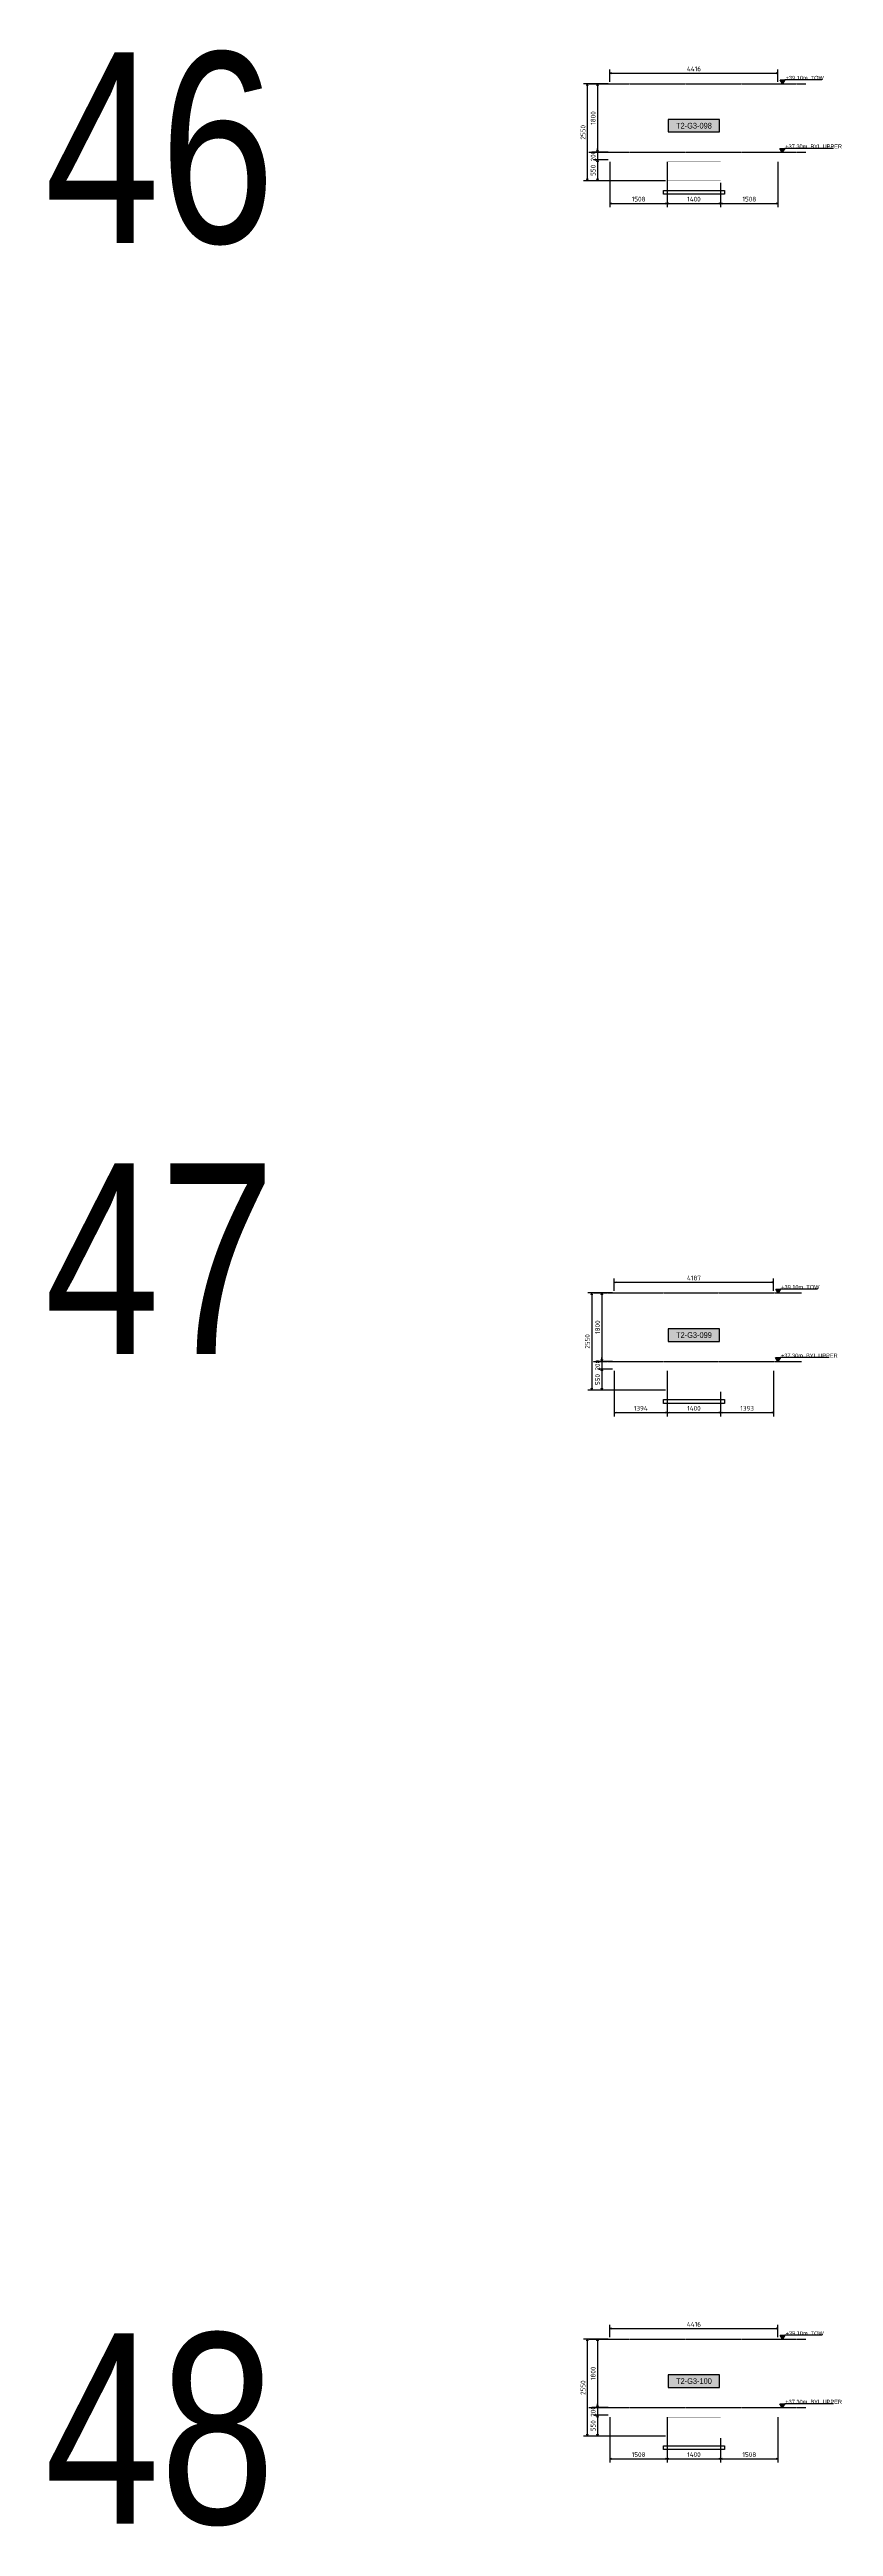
# Model space of a CAD drawing. Header units: centimetres. Extents: x -6122352 to 7132207, y -1694241 to 1947892.
# Drawn here: x 3706551 to 3727148, y 418141 to 483162 of the extents above; entities that cross this region are included whole.
import ezdxf
from ezdxf.enums import TextEntityAlignment as Align

# ---------------------------------------------------------------- set-up
doc = ezdxf.new("R2010")
doc.units = ezdxf.units.CM
doc.header["$MEASUREMENT"] = 0
doc.header["$PDMODE"] = 66
doc.header["$PDSIZE"] = 100
doc.linetypes.add('DASHED2', pattern=[0.375, 0.25, -0.125])
doc.linetypes.add('HIDDEN', pattern=[0.375, 0.25, -0.125])
for name, color, linetype in [('00-MI-DIM', 7, 'Continuous'), ('@MI-TYPE-02', 6, 'Continuous'), ('JML-Dimension', 1, 'Continuous'), ('PANEL-TAGS', 7, 'Continuous'), ('SECTION', 130, 'Continuous')]:
    doc.layers.add(name, color=color, linetype=linetype)
doc.styles.add('Arial Narrow', font='ARIALN.TTF', dxfattribs={"width": 0.95, "height": 500})
doc.styles.add('PANELTAG_STYLE', font='arial.ttf')
doc.styles.add('Schueco-BEMSTIL', font='isocpeur.ttf', dxfattribs={"width": 0.9})
doc.styles.add('txt-Pisa-std', font='arial.ttf', dxfattribs={"width": 0.8})
doc.dimstyles.new('MI- JWC-TXT-2.5 MM', dxfattribs={"dimscale": 1.5, "dimtxt": 2.5, "dimasz": 1, "dimexe": 2, "dimexo": 1, "dimgap": 1, "dimtad": 1, "dimdec": 0, "dimdsep": 46, "dimtxsty": 'Schueco-BEMSTIL', "dimblk": 'OPEN30', "dimcen": 0, "dimdle": 2, "dimclrd": 140, "dimclre": 8, "dimclrt": 40, "dimadec": 0, "dimazin": 2, "dimtfac": 1, "dimtdec": 0, "dimtix": 1, "dimtmove": 2, "dimatfit": 3, "dimldrblk": 'OPEN', "dimfxl": 2, "dimlwd": -1, "dimlwe": -1, "dimarcsym": 0})

# ---------------------------------------------------------------- blocks, each defined once
blk = doc.blocks.new('T3-FOOTING ELEVATION')
at = {"color": 6, "linetype": 'HIDDEN', "ltscale": 5, "const_width": 2}
blk.add_lwpolyline([(30306558, 1676366), (30306558, 1676866), (30307958, 1676866), (30307958, 1676366)], dxfattribs=at)
at = {"color": 6, "ltscale": 20, "const_width": 2}
blk.add_lwpolyline([(30306558, 1676366), (30307958, 1676366), (30307958, 1676116), (30306558, 1676116)], close=True, dxfattribs=at)
at = {"color": 8, "ltscale": 20}
blk.add_lwpolyline([(30306458, 1676116), (30308058, 1676116), (30308058, 1676016), (30306458, 1676016)], close=True, dxfattribs=at)
blk = doc.blocks.new('_Open30')
at = {"color": 0, "linetype": 'ByBlock', "lineweight": -2}
for p, q in [((-1, 0.3), (0, 0)), ((0, 0), (-1, -0.3)), ((0, 0), (-1, 0))]:
    blk.add_line(p, q, dxfattribs=at)
blk = doc.blocks.new('*D3393')
at = {"color": 8, "transparency": 16777216}
for p, q in [((3721274, 482315), (3721274, 482642)), ((3725690, 482315), (3725690, 482642))]:
    blk.add_line(p, q, dxfattribs=at)
at = {"color": 140, "transparency": 16777216}
blk.add_line((3721324, 482542), (3725640, 482542), dxfattribs=at)
at = {"layer": 'Defpoints', "color": 0, "transparency": 16777216}
for p in [(3725690, 482542), (3721274, 482265), (3725690, 482265)]:
    blk.add_point(p, dxfattribs=at)
at = {"color": 140, "transparency": 16777216, "xscale": 50, "yscale": 50, "zscale": 50, "rotation": 180}
blk.add_blockref('_Open30', (3721274, 482542), dxfattribs=at)
at = {"color": 140, "transparency": 16777216, "xscale": 50, "yscale": 50, "zscale": 50}
blk.add_blockref('_Open30', (3725690, 482542), dxfattribs=at)
at = {"color": 40, "transparency": 16777216, "insert": (3723482, 482655), "char_height": 125, "attachment_point": 5, "style": 'Schueco-BEMSTIL'}
blk.add_mtext('4416', dxfattribs=at)
blk = doc.blocks.new('_Open')
at = {"color": 0, "linetype": 'ByBlock', "lineweight": -2}
for p, q in [((-1, 0), (0, 0)), ((-1, 0), (0, 0)), ((0, 0), (-1, 0))]:
    blk.add_line(p, q, dxfattribs=at)
blk = doc.blocks.new('*D3394')
at = {"color": 8, "transparency": 16777216}
for p, q in [((3721224, 482265), (3720847, 482265)), ((3721224, 480465), (3720847, 480465))]:
    blk.add_line(p, q, dxfattribs=at)
at = {"color": 140, "transparency": 16777216}
blk.add_line((3720947, 482215), (3720947, 480515), dxfattribs=at)
at = {"layer": 'Defpoints', "color": 0, "transparency": 16777216}
for p in [(3721274, 482265), (3720947, 480465), (3721274, 480465)]:
    blk.add_point(p, dxfattribs=at)
at = {"color": 140, "transparency": 16777216, "xscale": 50, "yscale": 50, "zscale": 50}
for p, rotation in [((3720947, 482265), 90), ((3720947, 480465), 270)]:
    blk.add_blockref('_Open30', p, dxfattribs=dict(at, rotation=rotation))
at = {"color": 40, "transparency": 16777216, "insert": (3720834, 481365), "char_height": 125, "attachment_point": 5, "rotation": 90, "style": 'Schueco-BEMSTIL'}
blk.add_mtext('1800', dxfattribs=at)
blk = doc.blocks.new('*D3395')
at = {"color": 8, "transparency": 16777216}
for p, q in [((3721274, 480215), (3721274, 479022)), ((3722782, 480215), (3722782, 479022))]:
    blk.add_line(p, q, dxfattribs=at)
at = {"color": 140, "transparency": 16777216}
blk.add_line((3721324, 479122), (3722732, 479122), dxfattribs=at)
at = {"layer": 'Defpoints', "color": 0, "transparency": 16777216}
for p in [(3721274, 480265), (3722782, 480265), (3722782, 479122)]:
    blk.add_point(p, dxfattribs=at)
at = {"color": 140, "transparency": 16777216, "xscale": 50, "yscale": 50, "zscale": 50, "rotation": 180}
blk.add_blockref('_Open30', (3721274, 479122), dxfattribs=at)
at = {"color": 140, "transparency": 16777216, "xscale": 50, "yscale": 50, "zscale": 50}
blk.add_blockref('_Open30', (3722782, 479122), dxfattribs=at)
at = {"color": 40, "transparency": 16777216, "insert": (3722028, 479235), "char_height": 125, "attachment_point": 5, "style": 'Schueco-BEMSTIL'}
blk.add_mtext('1508', dxfattribs=at)
blk = doc.blocks.new('*D3396')
at = {"color": 8, "transparency": 16777216}
for p, q in [((3722782, 480215), (3722782, 479022)), ((3724182, 479665), (3724182, 479022))]:
    blk.add_line(p, q, dxfattribs=at)
at = {"color": 140, "transparency": 16777216}
blk.add_line((3722832, 479122), (3724132, 479122), dxfattribs=at)
at = {"layer": 'Defpoints', "color": 0, "transparency": 16777216}
for p in [(3722782, 480265), (3724182, 479715), (3724182, 479122)]:
    blk.add_point(p, dxfattribs=at)
at = {"color": 140, "transparency": 16777216, "xscale": 50, "yscale": 50, "zscale": 50, "rotation": 180}
blk.add_blockref('_Open30', (3722782, 479122), dxfattribs=at)
at = {"color": 140, "transparency": 16777216, "xscale": 50, "yscale": 50, "zscale": 50}
blk.add_blockref('_Open30', (3724182, 479122), dxfattribs=at)
at = {"color": 40, "transparency": 16777216, "insert": (3723482, 479235), "char_height": 125, "attachment_point": 5, "style": 'Schueco-BEMSTIL'}
blk.add_mtext('1400', dxfattribs=at)
blk = doc.blocks.new('*D3397')
at = {"color": 8, "transparency": 16777216}
for p, q in [((3725690, 480215), (3725690, 479022)), ((3724182, 479665), (3724182, 479022))]:
    blk.add_line(p, q, dxfattribs=at)
at = {"color": 140, "transparency": 16777216}
blk.add_line((3724232, 479122), (3725640, 479122), dxfattribs=at)
at = {"layer": 'Defpoints', "color": 0, "transparency": 16777216}
for p in [(3725690, 480265), (3724182, 479715), (3725690, 479122)]:
    blk.add_point(p, dxfattribs=at)
at = {"color": 140, "transparency": 16777216, "xscale": 50, "yscale": 50, "zscale": 50, "rotation": 180}
blk.add_blockref('_Open30', (3724182, 479122), dxfattribs=at)
at = {"color": 140, "transparency": 16777216, "xscale": 50, "yscale": 50, "zscale": 50}
blk.add_blockref('_Open30', (3725690, 479122), dxfattribs=at)
at = {"color": 40, "transparency": 16777216, "insert": (3724936, 479235), "char_height": 125, "attachment_point": 5, "style": 'Schueco-BEMSTIL'}
blk.add_mtext('1508', dxfattribs=at)
blk = doc.blocks.new('*D3398')
at = {"color": 140, "transparency": 16777216}
for p, q in [((3720947, 480515), (3720947, 480565)), ((3720947, 480465), (3720947, 480265)), ((3720947, 480215), (3720947, 480165))]:
    blk.add_line(p, q, dxfattribs=at)
at = {"color": 8, "transparency": 16777216}
for p, q in [((3721224, 480465), (3720847, 480465)), ((3721224, 480265), (3720847, 480265))]:
    blk.add_line(p, q, dxfattribs=at)
at = {"layer": 'Defpoints', "color": 0, "transparency": 16777216}
for p in [(3720947, 480265), (3721274, 480465), (3721274, 480265)]:
    blk.add_point(p, dxfattribs=at)
at = {"color": 140, "transparency": 16777216, "xscale": 50, "yscale": 50, "zscale": 50}
for p, rotation in [((3720947, 480465), 270), ((3720947, 480265), 90)]:
    blk.add_blockref('_Open30', p, dxfattribs=dict(at, rotation=rotation))
at = {"color": 40, "transparency": 16777216, "insert": (3720834, 480365), "char_height": 125, "attachment_point": 5, "rotation": 90, "style": 'Schueco-BEMSTIL'}
blk.add_mtext('200', dxfattribs=at)
blk = doc.blocks.new('*D3399')
at = {"color": 8, "transparency": 16777216}
for p, q in [((3721224, 480265), (3720847, 480265)), ((3722732, 479715), (3720847, 479715))]:
    blk.add_line(p, q, dxfattribs=at)
at = {"color": 140, "transparency": 16777216}
blk.add_line((3720947, 480215), (3720947, 479765), dxfattribs=at)
at = {"layer": 'Defpoints', "color": 0, "transparency": 16777216}
for p in [(3721274, 480265), (3720947, 479715), (3722782, 479715)]:
    blk.add_point(p, dxfattribs=at)
at = {"color": 140, "transparency": 16777216, "xscale": 50, "yscale": 50, "zscale": 50}
for p, rotation in [((3720947, 480265), 90), ((3720947, 479715), 270)]:
    blk.add_blockref('_Open30', p, dxfattribs=dict(at, rotation=rotation))
at = {"color": 40, "transparency": 16777216, "insert": (3720834, 479990), "char_height": 125, "attachment_point": 5, "rotation": 90, "style": 'Schueco-BEMSTIL'}
blk.add_mtext('550', dxfattribs=at)
blk = doc.blocks.new('*D3400')
at = {"color": 8, "transparency": 16777216}
for p, q in [((3721224, 482265), (3720580, 482265)), ((3722732, 479715), (3720580, 479715))]:
    blk.add_line(p, q, dxfattribs=at)
at = {"color": 140, "transparency": 16777216}
blk.add_line((3720680, 482215), (3720680, 479765), dxfattribs=at)
at = {"layer": 'Defpoints', "color": 0, "transparency": 16777216}
for p in [(3721274, 482265), (3720680, 479715), (3722782, 479715)]:
    blk.add_point(p, dxfattribs=at)
at = {"color": 140, "transparency": 16777216, "xscale": 50, "yscale": 50, "zscale": 50}
for p, rotation in [((3720680, 482265), 90), ((3720680, 479715), 270)]:
    blk.add_blockref('_Open30', p, dxfattribs=dict(at, rotation=rotation))
at = {"color": 40, "transparency": 16777216, "insert": (3720568, 480990), "char_height": 125, "attachment_point": 5, "rotation": 90, "style": 'Schueco-BEMSTIL'}
blk.add_mtext('2550', dxfattribs=at)
blk = doc.blocks.new('*D3411')
at = {"color": 8, "transparency": 16777216}
for p, q in [((3721388, 450574), (3721388, 450901)), ((3725575, 450574), (3725575, 450901))]:
    blk.add_line(p, q, dxfattribs=at)
at = {"color": 140, "transparency": 16777216}
blk.add_line((3721438, 450801), (3725525, 450801), dxfattribs=at)
at = {"layer": 'Defpoints', "color": 0, "transparency": 16777216}
for p in [(3725575, 450801), (3721388, 450524), (3725575, 450524)]:
    blk.add_point(p, dxfattribs=at)
at = {"color": 140, "transparency": 16777216, "xscale": 50, "yscale": 50, "zscale": 50, "rotation": 180}
blk.add_blockref('_Open30', (3721388, 450801), dxfattribs=at)
at = {"color": 140, "transparency": 16777216, "xscale": 50, "yscale": 50, "zscale": 50}
blk.add_blockref('_Open30', (3725575, 450801), dxfattribs=at)
at = {"color": 40, "transparency": 16777216, "insert": (3723482, 450913), "char_height": 125, "attachment_point": 5, "style": 'Schueco-BEMSTIL'}
blk.add_mtext('4187', dxfattribs=at)
blk = doc.blocks.new('*D3412')
at = {"color": 8, "transparency": 16777216}
for p, q in [((3721338, 450524), (3720961, 450524)), ((3721338, 448724), (3720961, 448724))]:
    blk.add_line(p, q, dxfattribs=at)
at = {"color": 140, "transparency": 16777216}
blk.add_line((3721061, 450474), (3721061, 448774), dxfattribs=at)
at = {"layer": 'Defpoints', "color": 0, "transparency": 16777216}
for p in [(3721388, 450524), (3721061, 448724), (3721388, 448724)]:
    blk.add_point(p, dxfattribs=at)
at = {"color": 140, "transparency": 16777216, "xscale": 50, "yscale": 50, "zscale": 50}
for p, rotation in [((3721061, 450524), 90), ((3721061, 448724), 270)]:
    blk.add_blockref('_Open30', p, dxfattribs=dict(at, rotation=rotation))
at = {"color": 40, "transparency": 16777216, "insert": (3720949, 449624), "char_height": 125, "attachment_point": 5, "rotation": 90, "style": 'Schueco-BEMSTIL'}
blk.add_mtext('1800', dxfattribs=at)
blk = doc.blocks.new('*D3413')
at = {"color": 8, "transparency": 16777216}
for p, q in [((3721388, 448474), (3721388, 447281)), ((3722782, 448474), (3722782, 447281))]:
    blk.add_line(p, q, dxfattribs=at)
at = {"color": 140, "transparency": 16777216}
blk.add_line((3721438, 447381), (3722732, 447381), dxfattribs=at)
at = {"layer": 'Defpoints', "color": 0, "transparency": 16777216}
for p in [(3721388, 448524), (3722782, 448524), (3722782, 447381)]:
    blk.add_point(p, dxfattribs=at)
at = {"color": 140, "transparency": 16777216, "xscale": 50, "yscale": 50, "zscale": 50, "rotation": 180}
blk.add_blockref('_Open30', (3721388, 447381), dxfattribs=at)
at = {"color": 140, "transparency": 16777216, "xscale": 50, "yscale": 50, "zscale": 50}
blk.add_blockref('_Open30', (3722782, 447381), dxfattribs=at)
at = {"color": 40, "transparency": 16777216, "insert": (3722085, 447493), "char_height": 125, "attachment_point": 5, "style": 'Schueco-BEMSTIL'}
blk.add_mtext('1394', dxfattribs=at)
blk = doc.blocks.new('*D3414')
at = {"color": 8, "transparency": 16777216}
for p, q in [((3722782, 448474), (3722782, 447281)), ((3724182, 447924), (3724182, 447281))]:
    blk.add_line(p, q, dxfattribs=at)
at = {"color": 140, "transparency": 16777216}
blk.add_line((3722832, 447381), (3724132, 447381), dxfattribs=at)
at = {"layer": 'Defpoints', "color": 0, "transparency": 16777216}
for p in [(3722782, 448524), (3724182, 447974), (3724182, 447381)]:
    blk.add_point(p, dxfattribs=at)
at = {"color": 140, "transparency": 16777216, "xscale": 50, "yscale": 50, "zscale": 50, "rotation": 180}
blk.add_blockref('_Open30', (3722782, 447381), dxfattribs=at)
at = {"color": 140, "transparency": 16777216, "xscale": 50, "yscale": 50, "zscale": 50}
blk.add_blockref('_Open30', (3724182, 447381), dxfattribs=at)
at = {"color": 40, "transparency": 16777216, "insert": (3723482, 447493), "char_height": 125, "attachment_point": 5, "style": 'Schueco-BEMSTIL'}
blk.add_mtext('1400', dxfattribs=at)
blk = doc.blocks.new('*D3415')
at = {"color": 8, "transparency": 16777216}
for p, q in [((3725575, 448474), (3725575, 447281)), ((3724182, 447924), (3724182, 447281))]:
    blk.add_line(p, q, dxfattribs=at)
at = {"color": 140, "transparency": 16777216}
blk.add_line((3724232, 447381), (3725525, 447381), dxfattribs=at)
at = {"layer": 'Defpoints', "color": 0, "transparency": 16777216}
for p in [(3725575, 448524), (3724182, 447974), (3725575, 447381)]:
    blk.add_point(p, dxfattribs=at)
at = {"color": 140, "transparency": 16777216, "xscale": 50, "yscale": 50, "zscale": 50, "rotation": 180}
blk.add_blockref('_Open30', (3724182, 447381), dxfattribs=at)
at = {"color": 140, "transparency": 16777216, "xscale": 50, "yscale": 50, "zscale": 50}
blk.add_blockref('_Open30', (3725575, 447381), dxfattribs=at)
at = {"color": 40, "transparency": 16777216, "insert": (3724879, 447493), "char_height": 125, "attachment_point": 5, "style": 'Schueco-BEMSTIL'}
blk.add_mtext('1393', dxfattribs=at)
blk = doc.blocks.new('*D3416')
at = {"color": 8, "transparency": 16777216}
for p, q in [((3721338, 448724), (3720961, 448724)), ((3721338, 448524), (3720961, 448524))]:
    blk.add_line(p, q, dxfattribs=at)
at = {"color": 140, "transparency": 16777216}
for p, q in [((3721061, 448774), (3721061, 448824)), ((3721061, 448724), (3721061, 448524)), ((3721061, 448474), (3721061, 448424))]:
    blk.add_line(p, q, dxfattribs=at)
at = {"layer": 'Defpoints', "color": 0, "transparency": 16777216}
for p in [(3721388, 448724), (3721061, 448524), (3721388, 448524)]:
    blk.add_point(p, dxfattribs=at)
at = {"color": 140, "transparency": 16777216, "xscale": 50, "yscale": 50, "zscale": 50}
for p, rotation in [((3721061, 448724), 270), ((3721061, 448524), 90)]:
    blk.add_blockref('_Open30', p, dxfattribs=dict(at, rotation=rotation))
at = {"color": 40, "transparency": 16777216, "insert": (3720949, 448624), "char_height": 125, "attachment_point": 5, "rotation": 90, "style": 'Schueco-BEMSTIL'}
blk.add_mtext('200', dxfattribs=at)
blk = doc.blocks.new('*D3417')
at = {"color": 8, "transparency": 16777216}
for p, q in [((3721338, 448524), (3720961, 448524)), ((3722732, 447974), (3720961, 447974))]:
    blk.add_line(p, q, dxfattribs=at)
at = {"color": 140, "transparency": 16777216}
blk.add_line((3721061, 448474), (3721061, 448024), dxfattribs=at)
at = {"layer": 'Defpoints', "color": 0, "transparency": 16777216}
for p in [(3721388, 448524), (3721061, 447974), (3722782, 447974)]:
    blk.add_point(p, dxfattribs=at)
at = {"color": 140, "transparency": 16777216, "xscale": 50, "yscale": 50, "zscale": 50}
for p, rotation in [((3721061, 448524), 90), ((3721061, 447974), 270)]:
    blk.add_blockref('_Open30', p, dxfattribs=dict(at, rotation=rotation))
at = {"color": 40, "transparency": 16777216, "insert": (3720949, 448249), "char_height": 125, "attachment_point": 5, "rotation": 90, "style": 'Schueco-BEMSTIL'}
blk.add_mtext('550', dxfattribs=at)
blk = doc.blocks.new('*D3418')
at = {"color": 8, "transparency": 16777216}
for p, q in [((3721338, 450524), (3720695, 450524)), ((3722732, 447974), (3720695, 447974))]:
    blk.add_line(p, q, dxfattribs=at)
at = {"color": 140, "transparency": 16777216}
blk.add_line((3720795, 450474), (3720795, 448024), dxfattribs=at)
at = {"layer": 'Defpoints', "color": 0, "transparency": 16777216}
for p in [(3721388, 450524), (3720795, 447974), (3722782, 447974)]:
    blk.add_point(p, dxfattribs=at)
at = {"color": 140, "transparency": 16777216, "xscale": 50, "yscale": 50, "zscale": 50}
for p, rotation in [((3720795, 450524), 90), ((3720795, 447974), 270)]:
    blk.add_blockref('_Open30', p, dxfattribs=dict(at, rotation=rotation))
at = {"color": 40, "transparency": 16777216, "insert": (3720682, 449249), "char_height": 125, "attachment_point": 5, "rotation": 90, "style": 'Schueco-BEMSTIL'}
blk.add_mtext('2550', dxfattribs=at)
blk = doc.blocks.new('*D3419')
at = {"color": 8, "transparency": 16777216}
for p, q in [((3721274, 423110), (3721274, 423437)), ((3725690, 423110), (3725690, 423437))]:
    blk.add_line(p, q, dxfattribs=at)
at = {"color": 140, "transparency": 16777216}
blk.add_line((3721324, 423337), (3725640, 423337), dxfattribs=at)
at = {"layer": 'Defpoints', "color": 0, "transparency": 16777216}
for p in [(3725690, 423337), (3721274, 423060), (3725690, 423060)]:
    blk.add_point(p, dxfattribs=at)
at = {"color": 140, "transparency": 16777216, "xscale": 50, "yscale": 50, "zscale": 50, "rotation": 180}
blk.add_blockref('_Open30', (3721274, 423337), dxfattribs=at)
at = {"color": 140, "transparency": 16777216, "xscale": 50, "yscale": 50, "zscale": 50}
blk.add_blockref('_Open30', (3725690, 423337), dxfattribs=at)
at = {"color": 40, "transparency": 16777216, "insert": (3723482, 423449), "char_height": 125, "attachment_point": 5, "style": 'Schueco-BEMSTIL'}
blk.add_mtext('4416', dxfattribs=at)
blk = doc.blocks.new('*D3420')
at = {"color": 8, "transparency": 16777216}
for p, q in [((3721224, 423060), (3720847, 423060)), ((3721224, 421260), (3720847, 421260))]:
    blk.add_line(p, q, dxfattribs=at)
at = {"color": 140, "transparency": 16777216}
blk.add_line((3720947, 423010), (3720947, 421310), dxfattribs=at)
at = {"layer": 'Defpoints', "color": 0, "transparency": 16777216}
for p in [(3721274, 423060), (3720947, 421260), (3721274, 421260)]:
    blk.add_point(p, dxfattribs=at)
at = {"color": 140, "transparency": 16777216, "xscale": 50, "yscale": 50, "zscale": 50}
for p, rotation in [((3720947, 423060), 90), ((3720947, 421260), 270)]:
    blk.add_blockref('_Open30', p, dxfattribs=dict(at, rotation=rotation))
at = {"color": 40, "transparency": 16777216, "insert": (3720834, 422160), "char_height": 125, "attachment_point": 5, "rotation": 90, "style": 'Schueco-BEMSTIL'}
blk.add_mtext('1800', dxfattribs=at)
blk = doc.blocks.new('*D3421')
at = {"color": 8, "transparency": 16777216}
for p, q in [((3721274, 421010), (3721274, 419817)), ((3722782, 421010), (3722782, 419817))]:
    blk.add_line(p, q, dxfattribs=at)
at = {"color": 140, "transparency": 16777216}
blk.add_line((3721324, 419917), (3722732, 419917), dxfattribs=at)
at = {"layer": 'Defpoints', "color": 0, "transparency": 16777216}
for p in [(3721274, 421060), (3722782, 421060), (3722782, 419917)]:
    blk.add_point(p, dxfattribs=at)
at = {"color": 140, "transparency": 16777216, "xscale": 50, "yscale": 50, "zscale": 50, "rotation": 180}
blk.add_blockref('_Open30', (3721274, 419917), dxfattribs=at)
at = {"color": 140, "transparency": 16777216, "xscale": 50, "yscale": 50, "zscale": 50}
blk.add_blockref('_Open30', (3722782, 419917), dxfattribs=at)
at = {"color": 40, "transparency": 16777216, "insert": (3722028, 420029), "char_height": 125, "attachment_point": 5, "style": 'Schueco-BEMSTIL'}
blk.add_mtext('1508', dxfattribs=at)
blk = doc.blocks.new('*D3422')
at = {"color": 8, "transparency": 16777216}
for p, q in [((3722782, 421010), (3722782, 419817)), ((3724182, 420460), (3724182, 419817))]:
    blk.add_line(p, q, dxfattribs=at)
at = {"color": 140, "transparency": 16777216}
blk.add_line((3722832, 419917), (3724132, 419917), dxfattribs=at)
at = {"layer": 'Defpoints', "color": 0, "transparency": 16777216}
for p in [(3722782, 421060), (3724182, 420510), (3724182, 419917)]:
    blk.add_point(p, dxfattribs=at)
at = {"color": 140, "transparency": 16777216, "xscale": 50, "yscale": 50, "zscale": 50, "rotation": 180}
blk.add_blockref('_Open30', (3722782, 419917), dxfattribs=at)
at = {"color": 140, "transparency": 16777216, "xscale": 50, "yscale": 50, "zscale": 50}
blk.add_blockref('_Open30', (3724182, 419917), dxfattribs=at)
at = {"color": 40, "transparency": 16777216, "insert": (3723482, 420029), "char_height": 125, "attachment_point": 5, "style": 'Schueco-BEMSTIL'}
blk.add_mtext('1400', dxfattribs=at)
blk = doc.blocks.new('*D3423')
at = {"color": 8, "transparency": 16777216}
for p, q in [((3725690, 421010), (3725690, 419817)), ((3724182, 420460), (3724182, 419817))]:
    blk.add_line(p, q, dxfattribs=at)
at = {"color": 140, "transparency": 16777216}
blk.add_line((3724232, 419917), (3725640, 419917), dxfattribs=at)
at = {"layer": 'Defpoints', "color": 0, "transparency": 16777216}
for p in [(3725690, 421060), (3724182, 420510), (3725690, 419917)]:
    blk.add_point(p, dxfattribs=at)
at = {"color": 140, "transparency": 16777216, "xscale": 50, "yscale": 50, "zscale": 50, "rotation": 180}
blk.add_blockref('_Open30', (3724182, 419917), dxfattribs=at)
at = {"color": 140, "transparency": 16777216, "xscale": 50, "yscale": 50, "zscale": 50}
blk.add_blockref('_Open30', (3725690, 419917), dxfattribs=at)
at = {"color": 40, "transparency": 16777216, "insert": (3724936, 420029), "char_height": 125, "attachment_point": 5, "style": 'Schueco-BEMSTIL'}
blk.add_mtext('1508', dxfattribs=at)
blk = doc.blocks.new('*D3424')
at = {"color": 140, "transparency": 16777216}
for p, q in [((3720947, 421310), (3720947, 421360)), ((3720947, 421260), (3720947, 421060)), ((3720947, 421010), (3720947, 420960))]:
    blk.add_line(p, q, dxfattribs=at)
at = {"color": 8, "transparency": 16777216}
for p, q in [((3721224, 421260), (3720847, 421260)), ((3721224, 421060), (3720847, 421060))]:
    blk.add_line(p, q, dxfattribs=at)
at = {"layer": 'Defpoints', "color": 0, "transparency": 16777216}
for p in [(3720947, 421060), (3721274, 421260), (3721274, 421060)]:
    blk.add_point(p, dxfattribs=at)
at = {"color": 140, "transparency": 16777216, "xscale": 50, "yscale": 50, "zscale": 50}
for p, rotation in [((3720947, 421260), 270), ((3720947, 421060), 90)]:
    blk.add_blockref('_Open30', p, dxfattribs=dict(at, rotation=rotation))
at = {"color": 40, "transparency": 16777216, "insert": (3720834, 421160), "char_height": 125, "attachment_point": 5, "rotation": 90, "style": 'Schueco-BEMSTIL'}
blk.add_mtext('200', dxfattribs=at)
blk = doc.blocks.new('*D3409')
at = {"color": 8, "transparency": 16777216}
for p, q in [((3721224, 421060), (3720847, 421060)), ((3722732, 420510), (3720847, 420510))]:
    blk.add_line(p, q, dxfattribs=at)
at = {"color": 140, "transparency": 16777216}
blk.add_line((3720947, 421010), (3720947, 420560), dxfattribs=at)
at = {"layer": 'Defpoints', "color": 0, "transparency": 16777216}
for p in [(3721274, 421060), (3720947, 420510), (3722782, 420510)]:
    blk.add_point(p, dxfattribs=at)
at = {"color": 140, "transparency": 16777216, "xscale": 50, "yscale": 50, "zscale": 50}
for p, rotation in [((3720947, 421060), 90), ((3720947, 420510), 270)]:
    blk.add_blockref('_Open30', p, dxfattribs=dict(at, rotation=rotation))
at = {"color": 40, "transparency": 16777216, "insert": (3720834, 420785), "char_height": 125, "attachment_point": 5, "rotation": 90, "style": 'Schueco-BEMSTIL'}
blk.add_mtext('550', dxfattribs=at)
blk = doc.blocks.new('*D3410')
at = {"color": 8, "transparency": 16777216}
for p, q in [((3721224, 423060), (3720580, 423060)), ((3722732, 420510), (3720580, 420510))]:
    blk.add_line(p, q, dxfattribs=at)
at = {"color": 140, "transparency": 16777216}
blk.add_line((3720680, 423010), (3720680, 420560), dxfattribs=at)
at = {"layer": 'Defpoints', "color": 0, "transparency": 16777216}
for p in [(3721274, 423060), (3720680, 420510), (3722782, 420510)]:
    blk.add_point(p, dxfattribs=at)
at = {"color": 140, "transparency": 16777216, "xscale": 50, "yscale": 50, "zscale": 50}
for p, rotation in [((3720680, 423060), 90), ((3720680, 420510), 270)]:
    blk.add_blockref('_Open30', p, dxfattribs=dict(at, rotation=rotation))
at = {"color": 40, "transparency": 16777216, "insert": (3720568, 421785), "char_height": 125, "attachment_point": 5, "rotation": 90, "style": 'Schueco-BEMSTIL'}
blk.add_mtext('2550', dxfattribs=at)
blk = doc.blocks.new('*U2058')
at = {"layer": 'JML-Dimension'}
h = blk.add_hatch(color=10, dxfattribs=at)
h.dxf.hatch_style = 1
h.paths.add_polyline_path([(0, 0), (-1.5, 2.4), (1.5, 2.4)])
blk.add_line((24.3, 2.4), (1.5, 2.4), dxfattribs=at)
blk.add_lwpolyline([(0, 0), (-1.5, 2.4), (1.5, 2.4), (0, 0)], dxfattribs=at)
at = {"color": 5, "style": 'txt-Pisa-std', "width": 0.8}
blk.add_attdef('+0.0', text='', height=2.5, dxfattribs=at).set_placement((1.9, 2.4), align=Align.BOTTOM_LEFT)
blk = doc.blocks.new('*U2056')
at = {"layer": 'JML-Dimension'}
h = blk.add_hatch(color=10, dxfattribs=at)
h.dxf.hatch_style = 1
h.paths.add_polyline_path([(0, 0), (-1.5, 2.4), (1.5, 2.4)])
blk.add_line((31.8, 2.4), (1.5, 2.4), dxfattribs=at)
blk.add_lwpolyline([(0, 0), (-1.5, 2.4), (1.5, 2.4), (0, 0)], dxfattribs=at)
at = {"color": 5, "style": 'txt-Pisa-std', "width": 0.8}
blk.add_attdef('+0.0', text='', height=2.5, dxfattribs=at).set_placement((1.9, 2.4), align=Align.BOTTOM_LEFT)
blk = doc.blocks.new('PANELTAG')
at = {"layer": 'PANEL-TAGS', "color": 1}
blk.add_lwpolyline([(-13.5, -3.3), (13.5, -3.3), (13.5, 3.3), (-13.5, 3.3)], close=True, dxfattribs=at)
at = {"layer": 'PANEL-TAGS', "color": 40, "true_color": 0xffd700}
blk.add_solid([(-13.5, -3.3), (13.5, -3.3), (-13.5, 3.3), (13.5, 3.3)], dxfattribs=at)
at = {"layer": 'PANEL-TAGS', "color": 5, "style": 'PANELTAG_STYLE', "width": 0.85}
blk.add_attdef('TAGNO', text='', height=3, dxfattribs=at).set_placement((0, 0), align=Align.MIDDLE)

msp = doc.modelspace()

# ---------------------------------------------------------------- linework, layer by layer
at = {"layer": '@MI-TYPE-02', "color": 160, "linetype": 'DASHED2', "ltscale": 5}
for points in [[(3720720.63057, 482265.24543), (3726422.57139, 482265.24543)], [(3720720.63057, 480465.24543), (3726422.57139, 480465.24543)], [(3720835.13057, 450523.79299), (3726308.07139, 450523.79299)], [(3720835.13057, 448723.79299), (3726308.07139, 448723.79299)], [(3720720.63057, 423059.82924), (3726422.57139, 423059.82924)], [(3720720.63057, 421259.82924), (3726422.57139, 421259.82924)]]:
    msp.add_lwpolyline(points, dxfattribs=at)
at = {"layer": '@MI-TYPE-02', "color": 30, "const_width": 2.5}
for points in [[(3721273.89479, 482265.24543), (3725689.89479, 482265.24543), (3725689.89479, 480265.24543), (3724181.89479, 480265.24543), (3724181.89479, 479715.24543), (3722781.89479, 479715.24543), (3722781.89479, 480265.24543), (3721273.89479, 480265.24543)], [(3721388.39479, 450523.79299), (3725575.39479, 450523.79299), (3725575.39479, 448523.79299), (3724181.89479, 448523.79299), (3724181.89479, 447973.79299), (3722781.89479, 447973.79299), (3722781.89479, 448523.79299), (3721388.39479, 448523.79299)], [(3721273.89479, 423059.82924), (3725689.89479, 423059.82924), (3725689.89479, 421059.82924), (3724181.89479, 421059.82924), (3724181.89479, 420509.82924), (3722781.89479, 420509.82924), (3722781.89479, 421059.82924), (3721273.89479, 421059.82924)]]:
    msp.add_lwpolyline(points, close=True, dxfattribs=at)

# ---------------------------------------------------------------- block references
at = {"color": 2}
for p in [(-26583776.26677, -1196650.62833), (-26583776.26677, -1228392.08077), (-26583776.26677, -1255856.04452)]:
    msp.add_blockref('T3-FOOTING ELEVATION', p, dxfattribs=at)
at = {"layer": 'PANEL-TAGS'}
ref = msp.add_blockref('PANELTAG', (3723481.89479, 481163.00111), dxfattribs=dict(at, xscale=50, yscale=50, zscale=50))
ref.add_attrib('TAGNO', 'T2-G3-098', dxfattribs={"color": 5, "height": 150, "style": 'PANELTAG_STYLE', "width": 0.85}).set_placement((3723481.89479, 481163.00111), align=Align.MIDDLE_CENTER)
ref = msp.add_blockref('PANELTAG', (3723481.89479, 449416.42751), dxfattribs=dict(at, xscale=50, yscale=50, zscale=50))
ref.add_attrib('TAGNO', 'T2-G3-099', dxfattribs={"color": 5, "height": 150, "style": 'PANELTAG_STYLE', "width": 0.85}).set_placement((3723481.89479, 449416.42751), align=Align.MIDDLE_CENTER)
ref = msp.add_blockref('PANELTAG', (3723481.89479, 421957.58492), dxfattribs=dict(at, xscale=50, yscale=50, zscale=50))
ref.add_attrib('TAGNO', 'T2-G3-100', dxfattribs={"color": 5, "height": 150, "style": 'PANELTAG_STYLE', "width": 0.85}).set_placement((3723481.89479, 421957.58492), align=Align.MIDDLE_CENTER)
at = {"layer": 'SECTION', "color": 6}
ref = msp.add_blockref('*U2058', (3725810.23682, 482265.24543), dxfattribs=dict(at, xscale=42.30147098076819, yscale=42.30147098076819, zscale=42.30147098076819))
ref.add_attrib('+0.0', '+39.10m  TOW', (3725889.36547, 482365.5025), dxfattribs={"layer": 'JML-Dimension', "color": 5, "height": 105.7536775, "style": 'txt-Pisa-std', "width": 0.8})
ref = msp.add_blockref('*U2056', (3725802.94333, 480465.24548), dxfattribs=dict(at, xscale=42.30147098076819, yscale=42.30147098076819, zscale=42.30147098076819))
ref.add_attrib('+0.0', '+37.30m  BYL UPPER', (3725882.07198, 480565.50254), dxfattribs={"layer": 'JML-Dimension', "color": 5, "height": 105.7536775, "style": 'txt-Pisa-std', "width": 0.8})
ref = msp.add_blockref('*U2058', (3725695.73682, 450523.79299), dxfattribs=dict(at, xscale=42.30147098076819, yscale=42.30147098076819, zscale=42.30147098076819))
ref.add_attrib('+0.0', '+39.10m  TOW', (3725774.86547, 450624.05006), dxfattribs={"layer": 'JML-Dimension', "color": 5, "height": 105.7536775, "style": 'txt-Pisa-std', "width": 0.8})
ref = msp.add_blockref('*U2056', (3725688.44333, 448723.79304), dxfattribs=dict(at, xscale=42.30147098076819, yscale=42.30147098076819, zscale=42.30147098076819))
ref.add_attrib('+0.0', '+37.30m  BYL UPPER', (3725767.57198, 448824.0501), dxfattribs={"layer": 'JML-Dimension', "color": 5, "height": 105.7536775, "style": 'txt-Pisa-std', "width": 0.8})
ref = msp.add_blockref('*U2058', (3725810.23682, 423059.82924), dxfattribs=dict(at, xscale=42.30147098076819, yscale=42.30147098076819, zscale=42.30147098076819))
ref.add_attrib('+0.0', '+39.10m  TOW', (3725889.36547, 423160.08631), dxfattribs={"layer": 'JML-Dimension', "color": 5, "height": 105.7536775, "style": 'txt-Pisa-std', "width": 0.8})
ref = msp.add_blockref('*U2056', (3725802.94333, 421259.82929), dxfattribs=dict(at, xscale=42.30147098076819, yscale=42.30147098076819, zscale=42.30147098076819))
ref.add_attrib('+0.0', '+37.30m  BYL UPPER', (3725882.07198, 421360.08635), dxfattribs={"layer": 'JML-Dimension', "color": 5, "height": 105.7536775, "style": 'txt-Pisa-std', "width": 0.8})

# ---------------------------------------------------------------- texts
at = {"layer": '00-MI-DIM', "color": 6, "char_height": 5000, "attachment_point": 1, "style": 'Arial Narrow'}
for s, insert in [('46', (3706424.32069, 483087.78343)), ('47', (3706424.32069, 453920.91915)), ('48', (3706424.32069, 423212.09036))]:
    msp.add_mtext_dynamic_manual_height_columns(s, width=73699.0314771, gutter_width=2500, heights=[0], dxfattribs=dict(at, insert=insert))

# ---------------------------------------------------------------- dimensions: what is measured, and where the dimension line sits
for base, p1, p2, picture, middle in [((3725689.89479, 482542.19662), (3721273.89479, 482265.24543), (3725689.89479, 482265.24543), '*D3393', (3723481.89479, 482654.69662)), ((3722781.89479, 479122.34386), (3721273.89479, 480265.24543), (3722781.89479, 480265.24543), '*D3395', (3722027.89479, 479234.84386)), ((3724181.89479, 479122.34386), (3722781.89479, 480265.24543), (3724181.89479, 479715.24543), '*D3396', (3723481.89479, 479234.84386)), ((3725689.89479, 479122.34386), (3724181.89479, 479715.24543), (3725689.89479, 480265.24543), '*D3397', (3724935.89479, 479234.84386)), ((3725575.39479, 450800.74418), (3721388.39479, 450523.79299), (3725575.39479, 450523.79299), '*D3411', (3723481.89479, 450913.24418)), ((3722781.894791143, 447380.8914225381), (3721388.3947911379, 448523.7929911518), (3722781.894791143, 448523.7929911519), '*D3413', (3722085.1447911402, 447493.3914225381)), ((3724181.89479, 447380.89142), (3722781.89479, 448523.79299), (3724181.89479, 447973.79299), '*D3414', (3723481.89479, 447493.39142)), ((3725575.3947911379, 447380.8914225381), (3724181.894791143, 447973.7929911519), (3725575.3947911379, 448523.7929911517), '*D3415', (3724878.6447911402, 447493.3914225381)), ((3725689.89479, 423336.78043), (3721273.89479, 423059.82924), (3725689.89479, 423059.82924), '*D3419', (3723481.89479, 423449.28043)), ((3722781.89479, 419916.92768), (3721273.89479, 421059.82924), (3722781.89479, 421059.82924), '*D3421', (3722027.89479, 420029.42768)), ((3724181.89479, 419916.92768), (3722781.89479, 421059.82924), (3724181.89479, 420509.82924), '*D3422', (3723481.89479, 420029.42768)), ((3725689.89479, 419916.92768), (3724181.89479, 420509.82924), (3725689.89479, 421059.82924), '*D3423', (3724935.89479, 420029.42768))]:
    dim = msp.add_linear_dim(base=base, p1=p1, p2=p2, dimstyle='MI- JWC-TXT-2.5 MM')
    dim.commit()
    dim.dimension.update_dxf_attribs({"geometry": picture, "text_midpoint": middle})
for base, p1, p2, picture, middle in [((3720680.40726, 479715.24543), (3721273.89479, 482265.24543), (3722781.89479, 479715.24543), '*D3400', (3720567.90726, 480990.24543)), ((3720946.98976, 480465.24543), (3721273.89479, 482265.24543), (3721273.89479, 480465.24543), '*D3394', (3720834.48976, 481365.24543)), ((3720946.98976, 480265.24543), (3721273.89479, 480465.24543), (3721273.89479, 480265.24543), '*D3398', (3720834.48976, 480365.24543)), ((3720946.98976, 479715.24543), (3721273.89479, 480265.24543), (3722781.89479, 479715.24543), '*D3399', (3720834.48976, 479990.24543)), ((3720794.90726, 447973.79299), (3721388.39479, 450523.79299), (3722781.89479, 447973.79299), '*D3418', (3720682.40726, 449248.79299)), ((3721061.48976, 448723.79299), (3721388.39479, 450523.79299), (3721388.39479, 448723.79299), '*D3412', (3720948.98976, 449623.79299)), ((3721061.48976, 448523.79299), (3721388.39479, 448723.79299), (3721388.39479, 448523.79299), '*D3416', (3720948.98976, 448623.79299)), ((3721061.48976, 447973.79299), (3721388.39479, 448523.79299), (3722781.89479, 447973.79299), '*D3417', (3720948.98976, 448248.79299)), ((3720680.40726, 420509.82924), (3721273.89479, 423059.82924), (3722781.89479, 420509.82924), '*D3410', (3720567.90726, 421784.82924)), ((3720946.98976, 421259.82924), (3721273.89479, 423059.82924), (3721273.89479, 421259.82924), '*D3420', (3720834.48976, 422159.82924)), ((3720946.98976, 421059.82924), (3721273.89479, 421259.82924), (3721273.89479, 421059.82924), '*D3424', (3720834.48976, 421159.82924)), ((3720946.98976, 420509.82924), (3721273.89479, 421059.82924), (3722781.89479, 420509.82924), '*D3409', (3720834.48976, 420784.82924))]:
    dim = msp.add_linear_dim(base=base, p1=p1, p2=p2, angle=90, dimstyle='MI- JWC-TXT-2.5 MM')
    dim.commit()
    dim.dimension.update_dxf_attribs({"geometry": picture, "text_midpoint": middle})

doc.saveas('drawing.dxf')
